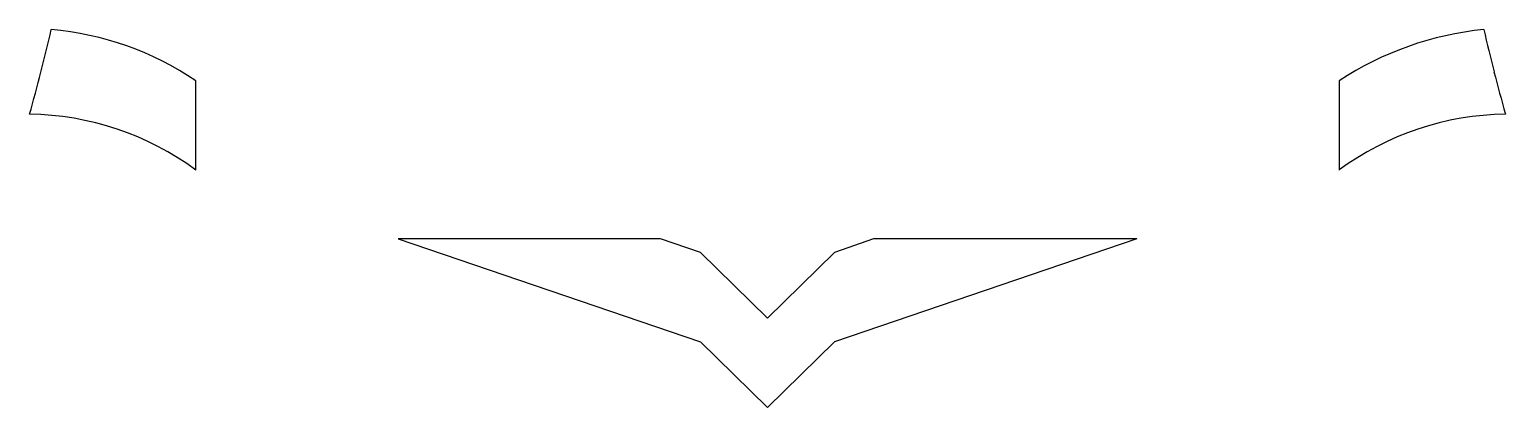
# Model space of a CAD drawing. Header units: millimetres. Extents: x 16.3 to 57.6, y -21.4 to -10.8.
import ezdxf

# ---------------------------------------------------------------- set-up
doc = ezdxf.new("R2010")
doc.units = ezdxf.units.MM
doc.layers.add('Corte exterior', color=1, linetype='Continuous', true_color=0xff0000)
doc.layers.add('grabado linea medio', color=3, linetype='Continuous', true_color=0x00ff00)

msp = doc.modelspace()

# ---------------------------------------------------------------- linework, layer by layer
at = {"layer": 'Corte exterior'}
for p, q in [((20.906, -14.742), (20.906, -12.24)), ((52.907, -12.239), (52.907, -14.741)), ((33.916, -16.671), (26.572, -16.671)), ((47.239, -16.671), (39.871, -16.671))]:
    msp.add_line(p, q, dxfattribs=at)
for centre, radius, start, end in [((-32.483, 0.586), 50.644, 344.2272, 347.0004), ((105.839, 0.417), 50.157, 192.9278, 194.3168), ((105.256, 0.273), 49.557, 194.3222, 195.75)]:
    msp.add_arc(centre, radius, start, end, dxfattribs=at)
at = {"layer": 'grabado linea medio'}
for points in [[(26.572, -16.671), (35.032, -19.55), (36.907, -21.394)], [(39.871, -16.671), (39.871, -16.671), (38.782, -17.05), (36.907, -18.894), (35.031, -17.05), (33.916, -16.671)], [(47.239, -16.671), (38.782, -19.55), (36.907, -21.394)]]:
    msp.add_lwpolyline(points, dxfattribs=at)
for centre, radius, start, end in [((16.12, -19.317), 8.543, 55.9287, 85.0149), ((57.852, -19.76), 9.001, 95.7302, 123.3201), ((16.159, -21.173), 7.994, 53.5626, 89.3264), ((57.655, -21.171), 7.994, 90.679, 126.4429)]:
    msp.add_arc(centre, radius, start, end, dxfattribs=at)

doc.saveas('drawing.dxf')
